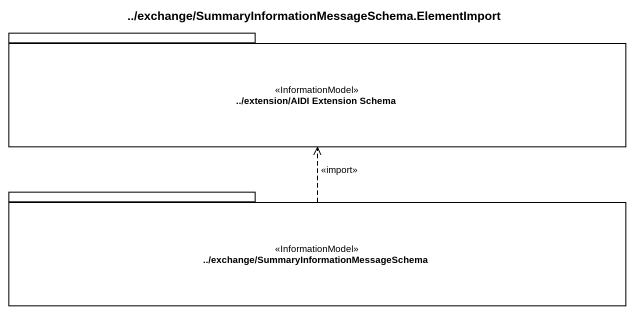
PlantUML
@startuml
title ../exchange/SummaryInformationMessageSchema.ElementImport
package "../extension/AIDI Extension Schema" as extension_AIDI_Extension <<InformationModel>> {
}
package "../exchange/SummaryInformationMessageSchema" as exchange <<InformationModel>> {
}
exchange .up.> extension_AIDI_Extension : <<import>>
@enduml
